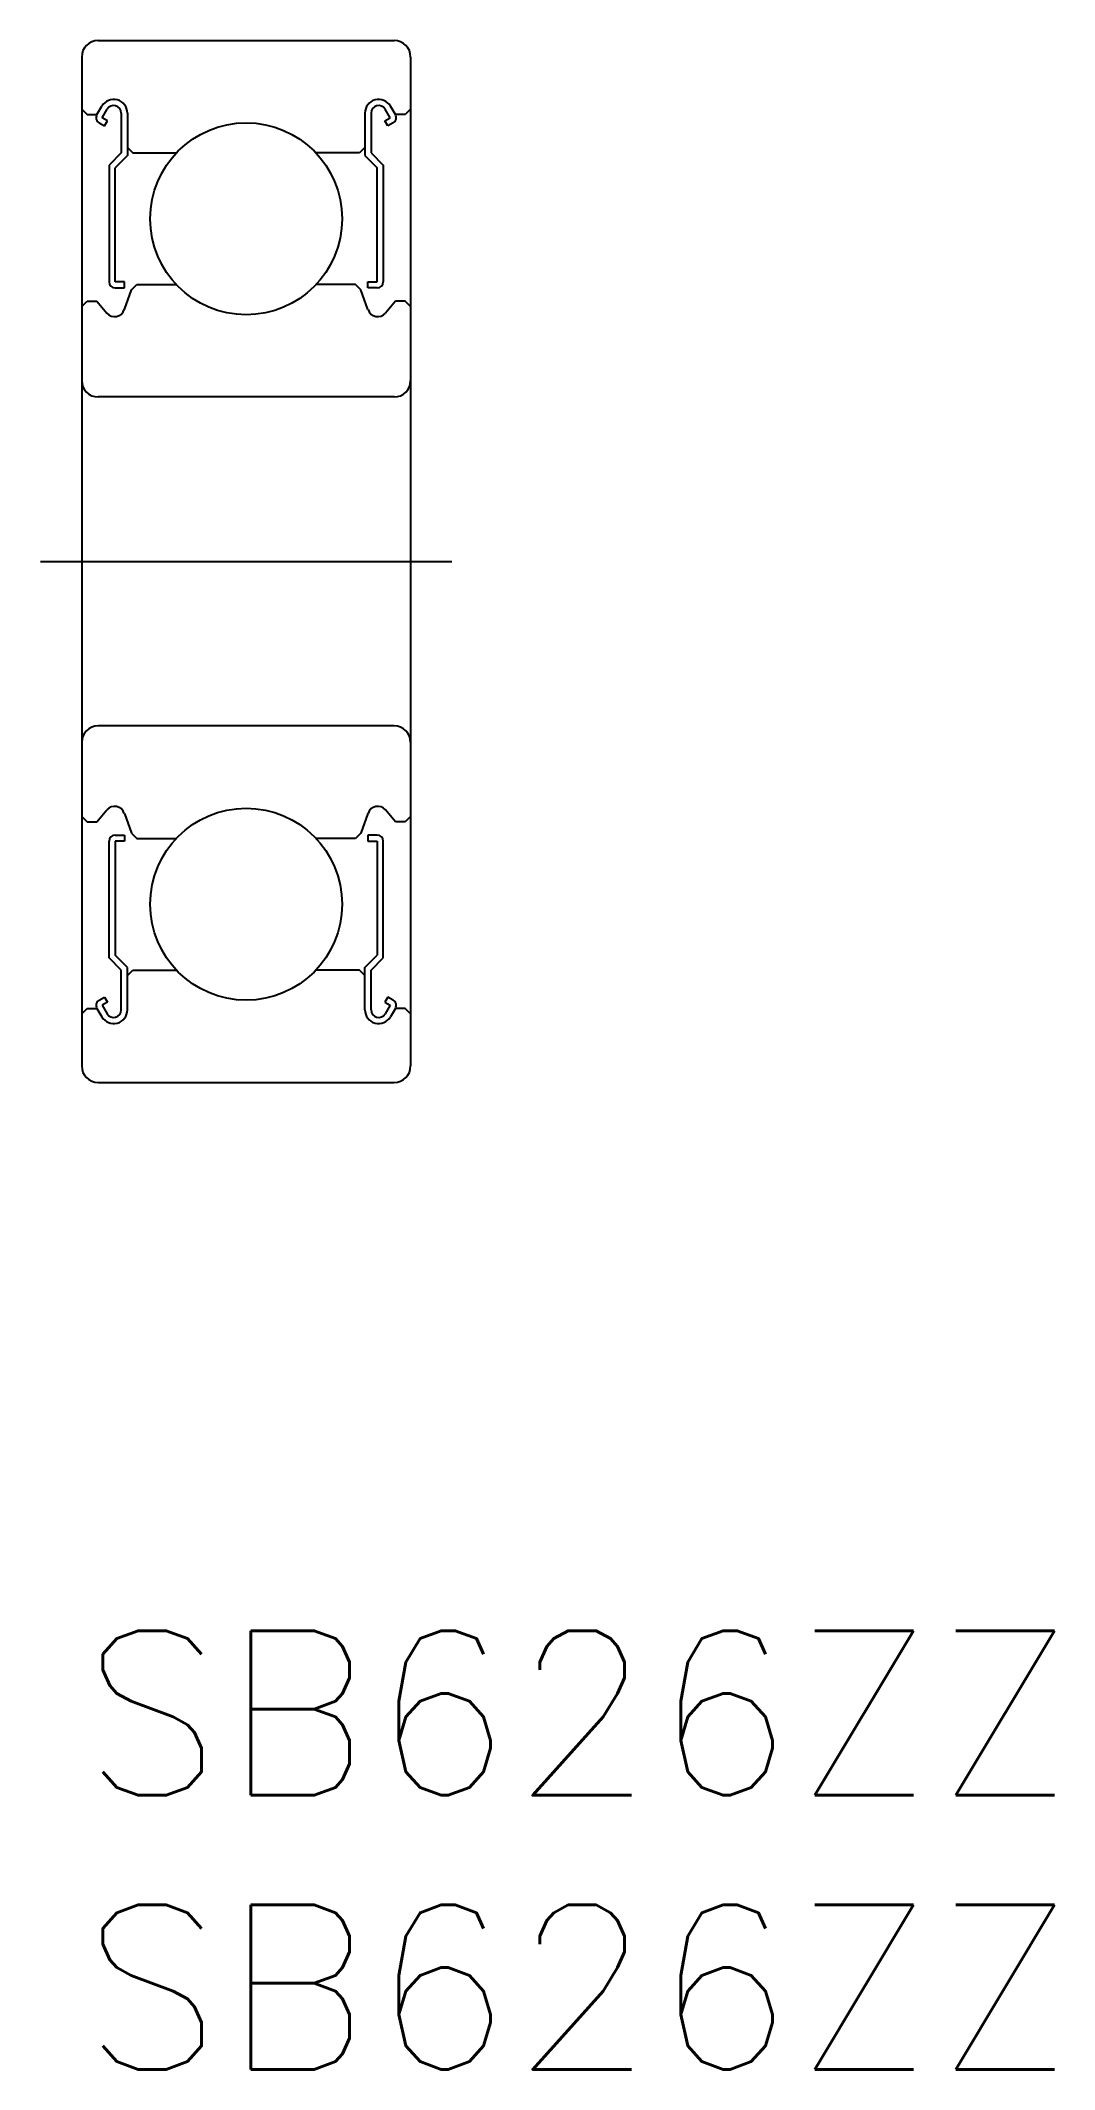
# Model space of a CAD drawing. Extents: x -0.7 to 17.7, y -8 to 29.
import ezdxf

# ---------------------------------------------------------------- set-up
doc = ezdxf.new("R2010")
doc.units = 0
doc.header["$LTSCALE"] = 0.5
doc.linetypes.add('CENTER', pattern=[50.8, 31.75, -6.35, 6.35, -6.35])
for name, color, linetype in [('MSM_CENTER', 1, 'CENTER'), ('MSM_CONTINUOUS', 7, 'CONTINUOUS'), ('MSM_PART_NUMBER', 7, 'CONTINUOUS')]:
    doc.layers.add(name, color=color, linetype=linetype)
doc.styles.get("Standard").update_dxf_attribs({"font": 'txt.shx', "height": 1, "bigfont": 'bigfont.shx'})

# ---------------------------------------------------------------- blocks, each defined once
blk = doc.blocks.new('*U6')
at = {"layer": 'MSM_PART_NUMBER'}
blk.add_text('SB626ZZ', height=3, dxfattribs=at).set_placement((0, -3))
blk = doc.blocks.new('*U7')
at = {"layer": 'MSM_PART_NUMBER'}
blk.add_text('SB626ZZ', height=3, dxfattribs=at).set_placement((0, -8))

msp = doc.modelspace()

# ---------------------------------------------------------------- linework, layer by layer
at = {"layer": 'MSM_CENTER'}
msp.add_line((-0.75, 19.5), (6.75, 19.5), dxfattribs=at)
at = {"layer": 'MSM_CONTINUOUS'}
for p, q in [((0.3, 29), (5.7, 29)), ((0, 28.7), (0, 10.3)), ((6, 28.7), (6, 10.3)), ((0, 27.75), (0.1, 27.65)), ((0.278, 27.65), (0.368, 27.803)), ((5.722, 27.65), (5.632, 27.803)), ((6, 27.75), (5.9, 27.65)), ((0.1, 27.65), (0.278, 27.65)), ((0.318, 27.498), (0.415, 27.443)), ((0.374, 27.594), (0.465, 27.748)), ((0.47, 27.539), (0.374, 27.594)), ((0.415, 27.443), (0.47, 27.539)), ((0.722, 27.679), (0.722, 26.95)), ((0.833, 27.679), (0.833, 26.904)), ((5.167, 27.679), (5.167, 26.904)), ((5.278, 27.679), (5.278, 26.95)), ((5.53, 27.539), (5.626, 27.594)), ((5.585, 27.443), (5.53, 27.539)), ((5.626, 27.594), (5.535, 27.748)), ((5.682, 27.498), (5.585, 27.443)), ((5.9, 27.65), (5.722, 27.65)), ((0.833, 27.05), (0.933, 26.95)), ((5.167, 27.05), (5.067, 26.95)), ((0.722, 26.95), (0.5, 26.728)), ((0.5, 26.728), (0.5, 24.601)), ((0.833, 26.904), (0.611, 26.682)), ((0.611, 24.601), (0.611, 26.682)), ((0.933, 26.95), (1.726, 26.95)), ((5.067, 26.95), (4.274, 26.95)), ((5.167, 26.904), (5.389, 26.682)), ((5.278, 26.95), (5.5, 26.728)), ((5.389, 24.601), (5.389, 26.682)), ((5.5, 26.728), (5.5, 24.601)), ((6, 26.4), (6, 26.4)), ((0.778, 24.601), (0.611, 24.601)), ((0.611, 24.49), (0.778, 24.49)), ((0.778, 24.49), (0.778, 24.601)), ((0.778, 24.097), (0.908, 24.456)), ((0.908, 24.456), (1.008, 24.55)), ((1.008, 24.55), (1.726, 24.55)), ((4.992, 24.55), (4.274, 24.55)), ((5.092, 24.456), (4.992, 24.55)), ((5.222, 24.097), (5.092, 24.456)), ((5.222, 24.49), (5.222, 24.601)), ((5.222, 24.601), (5.389, 24.601)), ((5.389, 24.49), (5.222, 24.49)), ((0, 24.15), (0.1, 24.25)), ((0.1, 24.25), (0.278, 24.25)), ((0.278, 24.25), (0.457, 24.031)), ((5.722, 24.25), (5.543, 24.031)), ((5.9, 24.25), (5.722, 24.25)), ((6, 24.15), (5.9, 24.25)), ((6, 24.1), (6, 24.1)), ((5.7, 22.5), (0.3, 22.5)), ((5.7, 16.5), (0.3, 16.5)), ((0, 14.85), (0.1, 14.75)), ((0.278, 14.75), (0.457, 14.969)), ((0.778, 14.903), (0.908, 14.544)), ((5.222, 14.903), (5.092, 14.544)), ((5.722, 14.75), (5.543, 14.969)), ((6, 14.85), (5.9, 14.75)), ((0.1, 14.75), (0.278, 14.75)), ((0.611, 14.51), (0.778, 14.51)), ((0.778, 14.51), (0.778, 14.399)), ((0.908, 14.544), (1.008, 14.45)), ((1.008, 14.45), (1.726, 14.45)), ((4.992, 14.45), (4.274, 14.45)), ((5.092, 14.544), (4.992, 14.45)), ((5.222, 14.51), (5.222, 14.399)), ((5.389, 14.51), (5.222, 14.51)), ((5.9, 14.75), (5.722, 14.75)), ((0.5, 12.272), (0.5, 14.399)), ((0.611, 14.399), (0.611, 12.318)), ((0.778, 14.399), (0.611, 14.399)), ((5.222, 14.399), (5.389, 14.399)), ((5.389, 14.399), (5.389, 12.318)), ((5.5, 12.272), (5.5, 14.399)), ((0.722, 12.05), (0.5, 12.272)), ((0.833, 12.096), (0.611, 12.318)), ((5.167, 12.096), (5.389, 12.318)), ((5.278, 12.05), (5.5, 12.272)), ((0.722, 11.321), (0.722, 12.05)), ((0.833, 11.321), (0.833, 12.096)), ((0.833, 11.95), (0.933, 12.05)), ((0.933, 12.05), (1.726, 12.05)), ((5.067, 12.05), (4.274, 12.05)), ((5.167, 11.95), (5.067, 12.05)), ((5.167, 11.321), (5.167, 12.096)), ((5.278, 11.321), (5.278, 12.05)), ((0.318, 11.502), (0.415, 11.557)), ((0.415, 11.557), (0.47, 11.461)), ((5.585, 11.557), (5.53, 11.461)), ((5.682, 11.502), (5.585, 11.557)), ((0, 11.25), (0.1, 11.35)), ((0.1, 11.35), (0.278, 11.35)), ((0.278, 11.35), (0.368, 11.197)), ((0.47, 11.461), (0.374, 11.406)), ((0.374, 11.406), (0.465, 11.252)), ((5.53, 11.461), (5.626, 11.406)), ((5.626, 11.406), (5.535, 11.252)), ((5.722, 11.35), (5.632, 11.197)), ((5.9, 11.35), (5.722, 11.35)), ((6, 11.25), (5.9, 11.35)), ((0.3, 10), (5.7, 10))]:
    msp.add_line(p, q, dxfattribs=at)
for centre in [(3, 25.75), (3, 13.25)]:
    msp.add_circle(centre, 1.75, dxfattribs=at)
for centre, radius, start, end in [((0.3, 28.7), 0.3, 90, 180), ((5.7, 28.7), 0.3, 0, 90), ((0.584, 27.679), 0.249, 0, 150.0012), ((0.584, 27.679), 0.138, 0, 150.0026), ((5.416, 27.679), 0.249, 29.9988, 180), ((5.416, 27.679), 0.138, 29.9974, 180), ((0.374, 27.594), 0.111, 149.9871, 240.009), ((5.626, 27.594), 0.111, 299.991, 30.0129), ((0.611, 24.601), 0.111, 180.0001, 270), ((5.389, 24.601), 0.111, 270, 359.9999), ((0.599, 24.151), 0.186, 220.0002, 343.1527), ((5.401, 24.151), 0.186, 196.8473, 319.9998), ((0.3, 22.8), 0.3, 180, 270), ((5.7, 22.8), 0.3, 270, 0), ((0.3, 16.2), 0.3, 90, 180), ((5.7, 16.2), 0.3, 0, 90), ((0.599, 14.849), 0.186, 16.8473, 139.9998), ((5.401, 14.849), 0.186, 40.0002, 163.1527), ((0.611, 14.399), 0.111, 90, 179.9999), ((5.389, 14.399), 0.111, 0.0001, 90), ((0.374, 11.406), 0.111, 119.991, 210.0129), ((5.626, 11.406), 0.111, 329.9871, 60.009), ((0.584, 11.321), 0.249, 209.9988, 0), ((0.584, 11.321), 0.138, 209.9974, 0), ((5.416, 11.321), 0.249, 180, 330.0012), ((5.416, 11.321), 0.138, 180, 330.0026), ((0.3, 10.3), 0.3, 180, 270), ((5.7, 10.3), 0.3, 270, 0)]:
    msp.add_arc(centre, radius, start, end, dxfattribs=at)

# ---------------------------------------------------------------- block references
for name in ['*U6', '*U7']:
    msp.add_blockref(name, (0, 0), dxfattribs=at)

doc.saveas('drawing.dxf')
